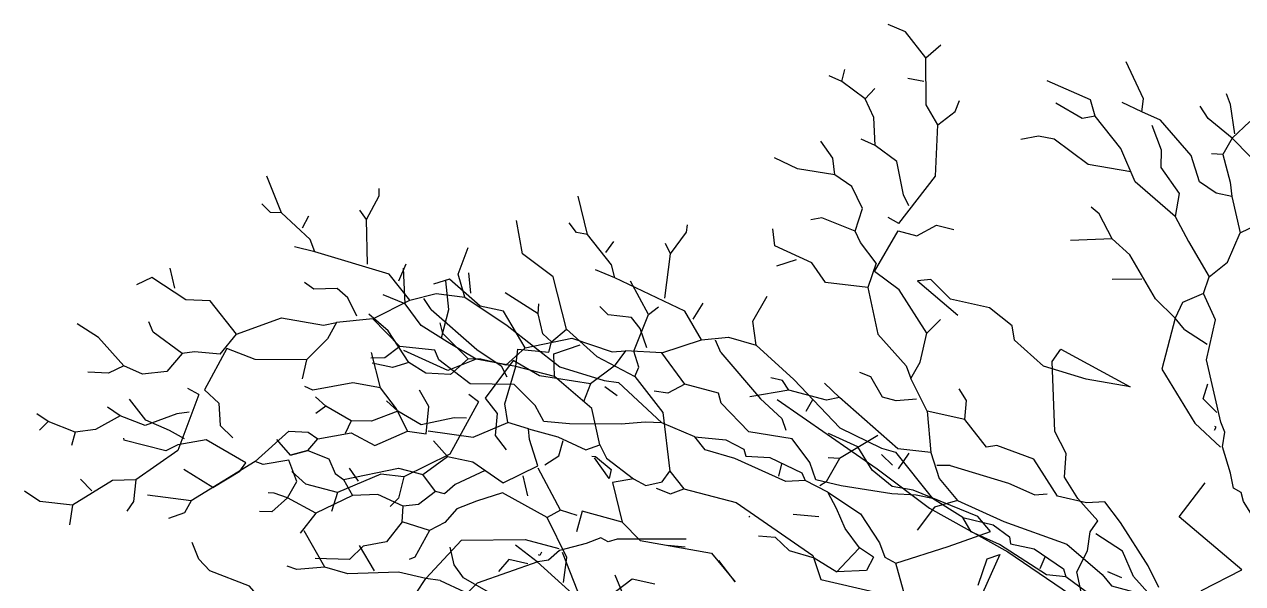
# Model space of a CAD drawing. Header units: metres. Extents: x -4.93 to 4.41, y -0.01 to 8.9.
# Drawn here: x -4.542 to -1.847, y 6.904 to 8.141 of the extents above; entities that cross this region are included whole.
import ezdxf

# ---------------------------------------------------------------- set-up
doc = ezdxf.new("R2010")
doc.units = ezdxf.units.M
doc.header["$LTSCALE"] = 0.2

msp = doc.modelspace()

# ---------------------------------------------------------------- linework, layer by layer
for p, q in [((-2.8767, 7.3115), (-2.6551, 7.1575)), ((-2.6551, 7.1575), (-2.5394, 7.0709)), ((-2.5394, 7.0709), (-2.366, 6.9746)), ((-2.366, 6.9746), (-2.2118, 6.8687))]:
    msp.add_line(p, q)
at = {"flags": 128}
for points in [[(-2.5479, 8.067), (-2.5927, 8.1239), (-2.6309, 8.1407)], [(-2.5209, 7.9183), (-2.5469, 7.963), (-2.5479, 8.067), (-2.5145, 8.0957)], [(-1.8909, 7.8532), (-1.8744, 7.7919), (-1.8708, 7.7601), (-1.9055, 7.7671), (-1.9427, 7.7924), (-1.9609, 7.8507), (-2.0286, 7.9285), (-2.0697, 7.947), (-2.066, 7.9759), (-2.1044, 8.0576)], [(-2.6818, 7.9759), (-2.7333, 8.0146), (-2.7272, 8.0409)], [(-2.7333, 8.0146), (-2.7612, 8.0268)], [(-2.5525, 8.014), (-2.5872, 8.0211)], [(-2.0479, 7.9176), (-2.0274, 7.8632), (-2.0277, 7.8245), (-1.9874, 7.7664), (-1.9959, 7.7157), (-2.0848, 7.7927), (-2.1162, 7.8664), (-2.1732, 7.938), (-2.1837, 7.9738), (-2.2796, 8.0161)], [(-2.5852, 7.7392), (-2.5968, 7.764), (-2.6116, 7.8372), (-2.6597, 7.8727), (-2.6626, 7.9351), (-2.6818, 7.9759), (-2.6609, 7.9988)], [(-1.8646, 7.8988), (-1.8739, 7.9637), (-1.8826, 7.9868)], [(-2.6075, 7.7003), (-2.5266, 7.8051), (-2.5209, 7.9183), (-2.483, 7.9482), (-2.4731, 7.9722)], [(-2.1732, 7.938), (-2.2022, 7.9327), (-2.2605, 7.9663)], [(-2.0697, 7.947), (-2.1132, 7.9682)], [(-1.8702, 7.8891), (-1.9229, 7.9324), (-1.9409, 7.9596)], [(-1.7911, 7.8086), (-1.8702, 7.8891), (-1.8309, 7.926)], [(-2.6579, 7.6129), (-2.6924, 7.6586), (-2.704, 7.6834), (-2.688, 7.7337), (-2.7117, 7.7823), (-2.7489, 7.8076), (-2.7533, 7.845), (-2.7797, 7.8822)], [(-2.6597, 7.8727), (-2.6905, 7.8865)], [(-2.0941, 7.8149), (-2.1886, 7.8305), (-2.2636, 7.8866), (-2.2984, 7.8936), (-2.3375, 7.8864)], [(-1.7642, 6.9563), (-1.845, 7.0856), (-1.8504, 7.1055), (-1.8669, 7.115), (-1.8735, 7.1485), (-1.8917, 7.2068), (-1.8863, 7.2386), (-1.8955, 7.2608), (-1.9271, 7.3992), (-1.9073, 7.4875), (-1.9336, 7.5453), (-1.9214, 7.5822), (-1.8808, 7.6145), (-1.8524, 7.6796), (-1.811, 7.6998), (-1.7911, 7.8086), (-1.7641, 7.8487), (-1.7645, 7.893)], [(-1.8702, 7.8891), (-1.8909, 7.8532), (-1.9159, 7.8546)], [(-2.7489, 7.8076), (-2.8315, 7.8215), (-2.8823, 7.8455)], [(-3.9726, 7.724), (-4.0056, 7.8051)], [(-3.7849, 7.7091), (-3.7569, 7.7615), (-3.757, 7.7781)], [(-3.296, 7.676), (-3.3166, 7.7611)], [(-3.8991, 7.6378), (-3.9099, 7.6652), (-3.9726, 7.724), (-3.9976, 7.7246), (-4.0167, 7.7437)], [(-1.9336, 7.5453), (-1.98, 7.5254), (-1.9961, 7.4907), (-2.0397, 7.5339), (-2.0963, 7.6312), (-2.1354, 7.6666), (-2.1643, 7.722), (-2.1821, 7.7361)], [(-1.8708, 7.7601), (-1.8524, 7.6796)], [(-3.9268, 7.6907), (-3.9126, 7.7174)], [(-3.7829, 7.6102), (-3.7849, 7.7091), (-3.7994, 7.7295)], [(-2.704, 7.6834), (-2.7776, 7.7128), (-2.8019, 7.7087)], [(-2.6075, 7.7003), (-2.6309, 7.7138)], [(-1.9959, 7.7157), (-1.967, 7.6602), (-1.9214, 7.5822)], [(-3.3756, 7.4388), (-3.3427, 7.4666), (-3.3718, 7.5821), (-3.4399, 7.6334), (-3.4532, 7.7067)], [(-3.236, 7.5799), (-3.2427, 7.6086), (-3.296, 7.676), (-3.3207, 7.6804), (-3.3367, 7.702)], [(-3.1125, 7.6335), (-3.0771, 7.6812), (-3.0748, 7.6976)], [(-2.6579, 7.6129), (-2.6761, 7.5587), (-2.7694, 7.5697), (-2.8, 7.6132), (-2.8817, 7.6511), (-2.886, 7.6886)], [(-2.5454, 7.4576), (-2.6066, 7.5536), (-2.661, 7.594), (-2.609, 7.6844), (-2.5674, 7.6734), (-2.5244, 7.6965), (-2.4858, 7.6872)], [(-3.2556, 7.6363), (-3.2376, 7.6606)], [(-3.1253, 7.5354), (-3.1125, 7.6335), (-3.1239, 7.6558)], [(-2.1354, 7.6666), (-2.228, 7.663)], [(-3.771, 7.4895), (-3.6892, 7.5311), (-3.7348, 7.5884), (-3.8991, 7.6378), (-3.9439, 7.649)], [(-3.6892, 7.5311), (-3.6306, 7.5456), (-3.5676, 7.5374), (-3.5824, 7.5885), (-3.5598, 7.6476)], [(-4.2086, 7.5575), (-4.2195, 7.6015)], [(-3.7137, 7.5733), (-3.6971, 7.6115)], [(-3.6994, 7.5227), (-3.7033, 7.6017)], [(-2.8347, 7.6203), (-2.8778, 7.6062)], [(-4.1086, 7.4115), (-4.0723, 7.4557), (-4.1311, 7.529), (-4.1842, 7.5318), (-4.2597, 7.5809), (-4.2937, 7.5648)], [(-3.4768, 7.3872), (-3.4343, 7.4255), (-3.4816, 7.5067), (-3.5337, 7.5174), (-3.6011, 7.5771), (-3.6371, 7.5662)], [(-3.6189, 7.4478), (-3.6029, 7.5104), (-3.6095, 7.5736)], [(-3.554, 7.5464), (-3.5583, 7.5915)], [(-3.3427, 7.4666), (-3.2754, 7.4063), (-3.1916, 7.3619), (-3.1825, 7.3829), (-3.1937, 7.4179), (-3.1609, 7.4988), (-3.2009, 7.5729)], [(-3.1314, 7.4143), (-3.0443, 7.4432), (-3.0809, 7.5067), (-3.236, 7.5799), (-3.2787, 7.5976)], [(-2.2017, 6.8753), (-2.2141, 6.9302), (-2.1902, 6.9765), (-2.1842, 7.0186), (-2.1676, 7.0426), (-2.2112, 7.0919), (-2.2408, 7.1397), (-2.2374, 7.1919), (-2.2623, 7.2405), (-2.2686, 7.3949), (-2.2495, 7.4225), (-2.0957, 7.3392), (-2.193, 7.3562), (-2.2877, 7.3849), (-2.3513, 7.4426), (-2.357, 7.4738), (-2.407, 7.5139), (-2.4934, 7.5329), (-2.5368, 7.5766), (-2.5661, 7.5737), (-2.4769, 7.4976)], [(-2.0703, 7.5774), (-2.1357, 7.5762)], [(-3.806, 7.4955), (-3.8265, 7.5356), (-3.8495, 7.5568), (-3.9012, 7.5551), (-3.9224, 7.5702)], [(-3.4543, 7.3843), (-3.4499, 7.4221), (-3.3819, 7.4159), (-3.3756, 7.4388), (-3.3949, 7.4563), (-3.4053, 7.5003), (-3.4782, 7.5467)], [(-2.6761, 7.5587), (-2.6541, 7.4555), (-2.5909, 7.3855), (-2.5809, 7.3578)], [(-3.5427, 7.4005), (-3.6005, 7.4351), (-3.6642, 7.4751), (-3.6994, 7.5227), (-3.7482, 7.5428)], [(-3.6421, 7.5098), (-3.658, 7.5348)], [(-3.5676, 7.5374), (-3.474, 7.4748), (-3.3575, 7.3835), (-3.2594, 7.3529), (-3.2275, 7.3486), (-3.1315, 7.2593)], [(-3.4053, 7.5003), (-3.4036, 7.5224)], [(-3.0622, 7.4887), (-3.0402, 7.524)], [(-3.0443, 7.4432), (-2.9842, 7.4489), (-2.9231, 7.4315), (-2.9301, 7.4842), (-2.899, 7.5393)], [(-4.0723, 7.4557), (-3.9731, 7.4918), (-3.8802, 7.4753), (-3.8515, 7.4816)], [(-3.6916, 7.393), (-3.7373, 7.4632), (-3.7796, 7.5002)], [(-3.6421, 7.5098), (-3.5406, 7.4214), (-3.4873, 7.3854), (-3.4749, 7.361)], [(-3.165, 7.4253), (-3.1794, 7.4681), (-3.199, 7.4924), (-3.2504, 7.4984), (-3.2691, 7.5165)], [(-3.1609, 7.4988), (-3.1391, 7.5164)], [(-4.3219, 7.3854), (-4.3775, 7.4481), (-4.4248, 7.4784)], [(-4.1928, 7.4132), (-4.2568, 7.46), (-4.2662, 7.4828)], [(-3.7109, 7.4283), (-3.771, 7.4895), (-3.8515, 7.4816), (-3.871, 7.445), (-3.9173, 7.3985), (-3.9269, 7.3567)], [(-3.5598, 7.4013), (-3.6161, 7.4571), (-3.6221, 7.481)], [(-2.4612, 7.2669), (-2.545, 7.2853), (-2.5809, 7.3578), (-2.5602, 7.3937), (-2.5454, 7.4576), (-2.515, 7.488)], [(-1.9961, 7.4907), (-2.0258, 7.3784), (-1.9524, 7.2586), (-1.8963, 7.2056)], [(-1.9754, 7.4659), (-1.9961, 7.4907)], [(-1.9754, 7.4659), (-1.9256, 7.4333)], [(-3.4343, 7.4255), (-3.3309, 7.4465), (-3.2415, 7.4164), (-3.2121, 7.4184)], [(-3.0009, 7.4152), (-3.0129, 7.4423)], [(-4.1086, 7.4115), (-4.1656, 7.4165), (-4.1928, 7.4132), (-4.2269, 7.3729), (-4.2807, 7.3673), (-4.3219, 7.3854), (-4.3559, 7.3693), (-4.4015, 7.3719)], [(-3.9173, 7.3985), (-4.0311, 7.3995), (-4.0942, 7.4242), (-4.1432, 7.3322), (-4.1119, 7.3028), (-4.1086, 7.254), (-4.0803, 7.2262)], [(-2.9177, 7.0095), (-2.8812, 7.0066), (-2.8499, 6.9772), (-2.7951, 6.9607), (-2.7443, 6.9298), (-2.7231, 6.9529), (-2.6942, 6.9832), (-2.7262, 7.0257), (-2.7456, 7.0703), (-2.7648, 7.1059), (-2.8143, 7.1323), (-2.8575, 7.1299), (-2.97, 7.1809), (-3.0362, 7.1997), (-3.059, 7.2284), (-3.1315, 7.2593), (-3.1685, 7.2613), (-3.2218, 7.2567), (-3.3356, 7.2576), (-3.3927, 7.2626), (-3.4118, 7.2982), (-3.4583, 7.3445), (-3.5556, 7.3455), (-3.6249, 7.399), (-3.6339, 7.4203), (-3.7109, 7.4283), (-3.7447, 7.4031), (-3.7753, 7.4029)], [(-3.7543, 7.337), (-3.7741, 7.4148)], [(-3.6484, 7.2419), (-3.5491, 7.2277), (-3.4721, 7.2602), (-3.4788, 7.3017), (-3.4543, 7.3843), (-3.5427, 7.4005), (-3.605, 7.3754), (-3.7025, 7.4198)], [(-3.3689, 7.3619), (-3.3708, 7.4123), (-3.3123, 7.4318)], [(-3.081, 7.3448), (-3.1314, 7.4143), (-3.2121, 7.4184), (-3.2368, 7.3851), (-3.2895, 7.346), (-3.3052, 7.306)], [(-3.0009, 7.4152), (-2.9135, 7.3128), (-2.8662, 7.2693), (-2.8576, 7.2433)], [(-2.9231, 7.4315), (-2.8398, 7.3557), (-2.7381, 7.2482), (-2.6457, 7.2034), (-2.6147, 7.1944), (-2.533, 7.0919)], [(-3.4768, 7.3872), (-3.5324, 7.4006), (-3.5598, 7.4013), (-3.5995, 7.3666), (-3.6536, 7.369), (-3.6916, 7.393), (-3.7276, 7.382), (-3.7723, 7.3914)], [(-3.2895, 7.346), (-3.402, 7.3638), (-3.4607, 7.3976), (-3.5228, 7.3138), (-3.4961, 7.2801), (-3.5002, 7.2314), (-3.4762, 7.1997)], [(-3.4269, 7.2466), (-3.3616, 7.2287), (-3.2999, 7.1996), (-3.2689, 7.2109), (-3.2868, 7.2914), (-3.3689, 7.3619), (-3.4543, 7.3843)], [(-3.1916, 7.3619), (-3.1296, 7.2821), (-3.1142, 7.1527), (-3.0828, 7.1133), (-2.967, 7.0836), (-2.7975, 6.9661), (-2.7797, 6.9129), (-2.662, 6.886)], [(-2.7386, 7.3153), (-2.7676, 7.3099), (-2.8507, 7.3319), (-2.8645, 7.3528), (-2.8908, 7.3589)], [(-2.5686, 7.3118), (-2.6135, 7.3079), (-2.6436, 7.3162), (-2.6697, 7.361), (-2.6937, 7.3709)], [(-4.156, 7.3225), (-4.1798, 7.3351)], [(-4.0309, 7.174), (-3.9569, 7.2414), (-3.9137, 7.2388), (-3.8925, 7.2241), (-3.8192, 7.2374), (-3.7666, 7.2091), (-3.6941, 7.2408), (-3.7185, 7.2904), (-3.7543, 7.337), (-3.8151, 7.3478), (-3.904, 7.3316), (-3.9216, 7.3397)], [(-3.6941, 7.2408), (-3.6529, 7.2354), (-3.6468, 7.2953), (-3.668, 7.3318)], [(-3.2302, 7.3196), (-3.2578, 7.3393)], [(-2.1931, 6.8858), (-2.2381, 6.9192), (-2.2812, 6.9232), (-2.3849, 6.9904), (-2.4476, 7.0188), (-2.466, 7.0505), (-2.533, 7.0919), (-2.5694, 7.0993), (-2.6227, 7.1026), (-2.7352, 7.1204), (-2.7909, 7.1338), (-2.8045, 7.1718), (-2.8436, 7.2245), (-2.9396, 7.24), (-3.0003, 7.3031), (-3.006, 7.3255), (-3.081, 7.3448), (-3.1181, 7.3249), (-3.1484, 7.3292)], [(-2.8507, 7.3319), (-2.9369, 7.3169)], [(-2.545, 7.2853), (-2.5368, 7.1939), (-2.6097, 7.2022), (-2.7386, 7.3153), (-2.7719, 7.3474)], [(-2.032, 6.8956), (-2.0563, 6.9433), (-2.1175, 7.0393), (-2.152, 7.085), (-2.1923, 7.0823), (-2.2562, 7.0971), (-2.3087, 7.1791), (-2.3908, 7.2095), (-2.4136, 7.2058), (-2.4612, 7.2669), (-2.4577, 7.3088), (-2.4738, 7.3349)], [(-1.9038, 7.2824), (-1.9342, 7.3128), (-1.9242, 7.3458)], [(-4.156, 7.3225), (-4.2019, 7.1983), (-4.2948, 7.1335), (-4.3001, 7.0854), (-4.3152, 7.0643)], [(-4.1874, 7.2238), (-4.2206, 7.2427), (-4.2731, 7.2654), (-4.309, 7.3121)], [(-3.8752, 7.2961), (-3.8975, 7.3168)], [(-3.7157, 7.2852), (-3.7407, 7.308)], [(-3.5369, 7.3061), (-3.6006, 7.1901), (-3.7022, 7.1398), (-3.7145, 7.0931), (-3.7325, 7.0744)], [(-3.5369, 7.3061), (-3.5585, 7.3222)], [(-2.7982, 7.3107), (-2.8133, 7.2845)], [(-4.4891, 7.2624), (-4.5142, 7.2796)], [(-4.1771, 7.2829), (-4.2043, 7.2796), (-4.2742, 7.2533), (-4.3298, 7.2753), (-4.3842, 7.2446), (-4.429, 7.2392), (-4.4373, 7.2094)], [(-4.3298, 7.2753), (-4.3579, 7.2941)], [(-3.8192, 7.2643), (-3.8752, 7.2961), (-3.8968, 7.28)], [(-3.5636, 7.2701), (-3.5909, 7.2709), (-3.664, 7.2552), (-3.7157, 7.2852), (-3.7741, 7.263), (-3.8192, 7.2643), (-3.8318, 7.236)], [(-4.429, 7.2392), (-4.4891, 7.2624), (-4.5081, 7.2433)], [(-3.6059, 7.1851), (-3.5498, 7.1736), (-3.4825, 7.127), (-3.4063, 7.1642), (-3.4242, 7.2229), (-3.4269, 7.2466), (-3.4721, 7.2602)], [(-1.9096, 7.243), (-1.9057, 7.2498), (-1.9086, 7.2515)], [(-4.3223, 7.2259), (-4.3215, 7.2212)], [(-4.1252, 7.1166), (-4.0649, 7.1526), (-4.0521, 7.171), (-4.1395, 7.222), (-4.2019, 7.2107), (-4.2286, 7.1978), (-4.3215, 7.2212)], [(-3.9145, 7.1984), (-3.9529, 7.1882), (-3.9834, 7.2229)], [(-3.9529, 7.1882), (-3.9145, 7.1984), (-3.8925, 7.2241)], [(-3.059, 7.2284), (-2.99, 7.2221), (-2.9504, 7.201), (-2.9458, 7.1858), (-2.8927, 7.1829), (-2.8219, 7.149), (-2.8143, 7.1323)], [(-2.7648, 7.1059), (-2.6923, 7.0584), (-2.6503, 6.9941), (-2.6381, 6.9622), (-2.6144, 6.9495), (-2.4986, 6.9857), (-2.4044, 7.0193), (-2.4326, 7.0522), (-2.5756, 7.1105), (-2.622, 7.1188), (-2.6662, 7.155), (-2.6985, 7.2065), (-2.7629, 7.2358)], [(-2.6536, 7.2314), (-2.7385, 7.1807), (-2.7635, 7.1821)], [(-3.9145, 7.1984), (-3.8685, 7.1802), (-3.8544, 7.1473), (-3.836, 7.1345), (-3.714, 7.1591), (-3.6607, 7.1454), (-3.6059, 7.1851), (-3.6364, 7.2199)], [(-3.3907, 7.167), (-3.3596, 7.1863), (-3.3496, 7.2204)], [(-3.2689, 7.2109), (-3.2539, 7.1814), (-3.1941, 7.1358), (-3.1673, 7.1213), (-3.1308, 7.1288), (-3.1142, 7.1527)], [(-3.9599, 7.0935), (-3.939, 7.1295), (-3.9565, 7.1771), (-4.0136, 7.1675), (-4.0309, 7.174), (-4.173, 7.087), (-4.1875, 7.0602), (-4.2232, 7.0481)], [(-3.2862, 7.186), (-3.2787, 7.1849), (-3.2438, 7.1566), (-3.2482, 7.1365), (-3.2806, 7.1821)], [(-2.8727, 7.1418), (-2.866, 7.1687)], [(-2.7385, 7.1807), (-2.7681, 7.1292), (-2.7822, 7.1204)], [(-2.6217, 7.1661), (-2.6461, 7.1897)], [(-2.5856, 7.1923), (-2.6092, 7.158)], [(-2.5368, 7.1939), (-2.5181, 7.1366), (-2.4778, 7.0875), (-2.5288, 7.0729), (-2.567, 7.0224)], [(-4.1252, 7.1166), (-4.1889, 7.1566)], [(-3.8493, 7.1052), (-3.9193, 7.1236), (-3.95, 7.1519)], [(-3.7022, 7.1398), (-3.7535, 7.1458), (-3.8493, 7.1052), (-3.8623, 7.0632)], [(-3.8026, 7.1305), (-3.8229, 7.1596)], [(-3.5221, 7.1544), (-3.589, 7.1229), (-3.6126, 7.1025), (-3.6321, 7.1078), (-3.6697, 7.0793), (-3.7036, 7.0755)], [(-3.6321, 7.1078), (-3.6607, 7.1454)], [(-3.4393, 7.142), (-3.4289, 7.098)], [(-3.3555, 7.0662), (-3.4054, 7.1595)], [(-2.4938, 7.1653), (-2.5234, 7.1655)], [(-2.4938, 7.1653), (-2.365, 7.1261), (-2.3063, 7.1001), (-2.279, 7.1025)], [(-4.2948, 7.1335), (-4.3465, 7.1318), (-4.4352, 7.0774), (-4.4418, 7.0339)], [(-4.3927, 7.1094), (-4.4172, 7.1351)], [(-3.836, 7.1345), (-3.8158, 7.0987)], [(-3.1941, 7.1358), (-3.2409, 7.1273), (-3.2194, 7.0402), (-3.1797, 6.999), (-3.0216, 6.9713), (-2.9698, 6.9082), (-3.0057, 6.9549)], [(-3.1444, 7.115), (-3.1123, 7.1023), (-3.0828, 7.1133)], [(-4.4352, 7.0774), (-4.5072, 7.0853), (-4.5417, 7.1087)], [(-4.173, 7.087), (-4.2695, 7.0993)], [(-3.8973, 7.0597), (-3.9599, 7.0935), (-3.9946, 7.063), (-4.0214, 7.0638)], [(-3.9599, 7.0935), (-3.9892, 7.1042), (-4.0023, 7.1051)], [(-3.7061, 7.0404), (-3.7036, 7.0755), (-3.7598, 7.1008), (-3.8158, 7.0987), (-3.8973, 7.0597), (-3.932, 7.0155)], [(-3.349, 6.9063), (-3.3421, 6.9615), (-3.3856, 7.0503), (-3.4842, 7.1049), (-3.542, 7.0863), (-3.5849, 7.0697), (-3.6116, 7.0391), (-3.6455, 7.0216), (-3.6783, 6.9625), (-3.6902, 6.9571)], [(-2.4778, 7.0875), (-2.375, 7.0413), (-2.2358, 6.991), (-2.1579, 6.9241), (-2.1372, 6.8993), (-2.0107, 6.8652)], [(-3.3187, 7.0544), (-3.3555, 7.0662), (-3.3856, 7.0503)], [(-3.2194, 7.0402), (-3.3076, 7.0644), (-3.3202, 7.0186)], [(-3.6455, 7.0216), (-3.7061, 7.0404), (-3.7408, 6.9963), (-3.7923, 6.9869), (-3.8223, 6.9573), (-3.8985, 6.9596)], [(-2.9393, 7.0507), (-2.9374, 7.0535)], [(-2.8413, 7.0577), (-2.7842, 7.0527)], [(-2.466, 7.0505), (-2.3986, 7.034), (-2.3626, 7.0073), (-2.3603, 6.9916), (-2.3082, 6.9809), (-2.2432, 6.9369), (-2.2381, 6.9192)], [(-3.877, 6.9401), (-3.9231, 7.0205)], [(-2.1931, 6.8858), (-2.1284, 6.828), (-2.0965, 6.7582), (-2.0891, 6.7249), (-2.0675, 6.7088), (-1.9476, 6.7274), (-1.8495, 6.7468), (-1.8726, 6.7834), (-2.0053, 6.8623), (-2.05, 6.8773), (-2.0883, 6.9197), (-2.1126, 6.9754), (-2.172, 7.0139)], [(-3.9808, 6.8264), (-4.0441, 6.8983), (-4.1315, 6.9321), (-4.1559, 6.9578), (-4.1705, 6.9948)], [(-3.0779, 7.0022), (-3.2304, 7.0021), (-3.2501, 6.9961), (-3.2669, 7.005), (-3.2989, 6.9928), (-3.3579, 6.9773), (-3.3821, 6.9559), (-3.4057, 6.952), (-3.5399, 6.9053), (-3.6042, 6.8417), (-3.6671, 6.8333), (-3.692, 6.8034), (-3.6978, 6.7519), (-3.7379, 6.6932), (-3.7331, 6.6475), (-3.8148, 6.5728), (-3.8345, 6.5287), (-3.8722, 6.5056)], [(-3.7669, 6.9322), (-3.8005, 6.9883)], [(-3.654, 6.9152), (-3.5745, 7), (-3.4341, 7.0013), (-3.3593, 6.9819)], [(-3.4371, 6.7896), (-3.4891, 6.87), (-3.5705, 6.9165), (-3.5908, 6.9455), (-3.5998, 6.9843)], [(-3.2983, 6.8534), (-3.4073, 6.9521), (-3.4551, 6.9893)], [(-3.0804, 6.9848), (-3.1189, 6.9883)], [(-2.6632, 6.9628), (-2.6942, 6.9832)], [(-3.4284, 6.9475), (-3.4703, 6.9571), (-3.4931, 6.9311)], [(-3.3982, 6.9733), (-3.4019, 6.9664), (-3.4048, 6.968)], [(-3.3176, 6.8866), (-3.3513, 6.973)], [(-2.6632, 6.9628), (-2.679, 6.9332), (-2.7443, 6.9298)], [(-2.4321, 6.9005), (-2.4119, 6.9587), (-2.3843, 6.9687), (-2.4318, 6.8615)], [(-2.2945, 6.9373), (-2.2839, 6.9629)], [(-3.6671, 6.8333), (-3.6749, 6.8832), (-3.654, 6.9152), (-3.7138, 6.9293), (-3.8262, 6.9257), (-3.877, 6.9401), (-3.9393, 6.9352), (-3.9607, 6.9427)], [(-2.4215, 6.7871), (-2.5235, 6.7957), (-2.5457, 6.8329), (-2.5827, 6.8349), (-2.6144, 6.9495)], [(-2.1141, 6.917), (-2.1455, 6.9299)], [(-3.622, 6.9109), (-3.654, 6.9152)], [(-3.622, 6.9109), (-3.5679, 6.8859)], [(-3.1472, 6.9031), (-3.1976, 6.9135), (-3.2467, 6.8761), (-3.277, 6.8669), (-3.2942, 6.7871), (-3.3456, 6.7548), (-3.3506, 6.6812), (-3.2888, 6.6064), (-3.2576, 6.6101)], [(-3.2099, 6.8625), (-3.2348, 6.9229)]]:
    msp.add_lwpolyline(points, dxfattribs=at)
at = {"ltscale": 0.5, "flags": 128}
msp.add_lwpolyline([(-2.0151, 6.1389), (-1.9702, 6.323), (-1.9726, 6.4962), (-1.9351, 6.6041), (-1.9675, 6.7457), (-1.9381, 6.889), (-1.849, 6.9342), (-1.9874, 7.0515), (-1.9301, 7.1267)], dxfattribs=at)

doc.saveas('drawing.dxf')
